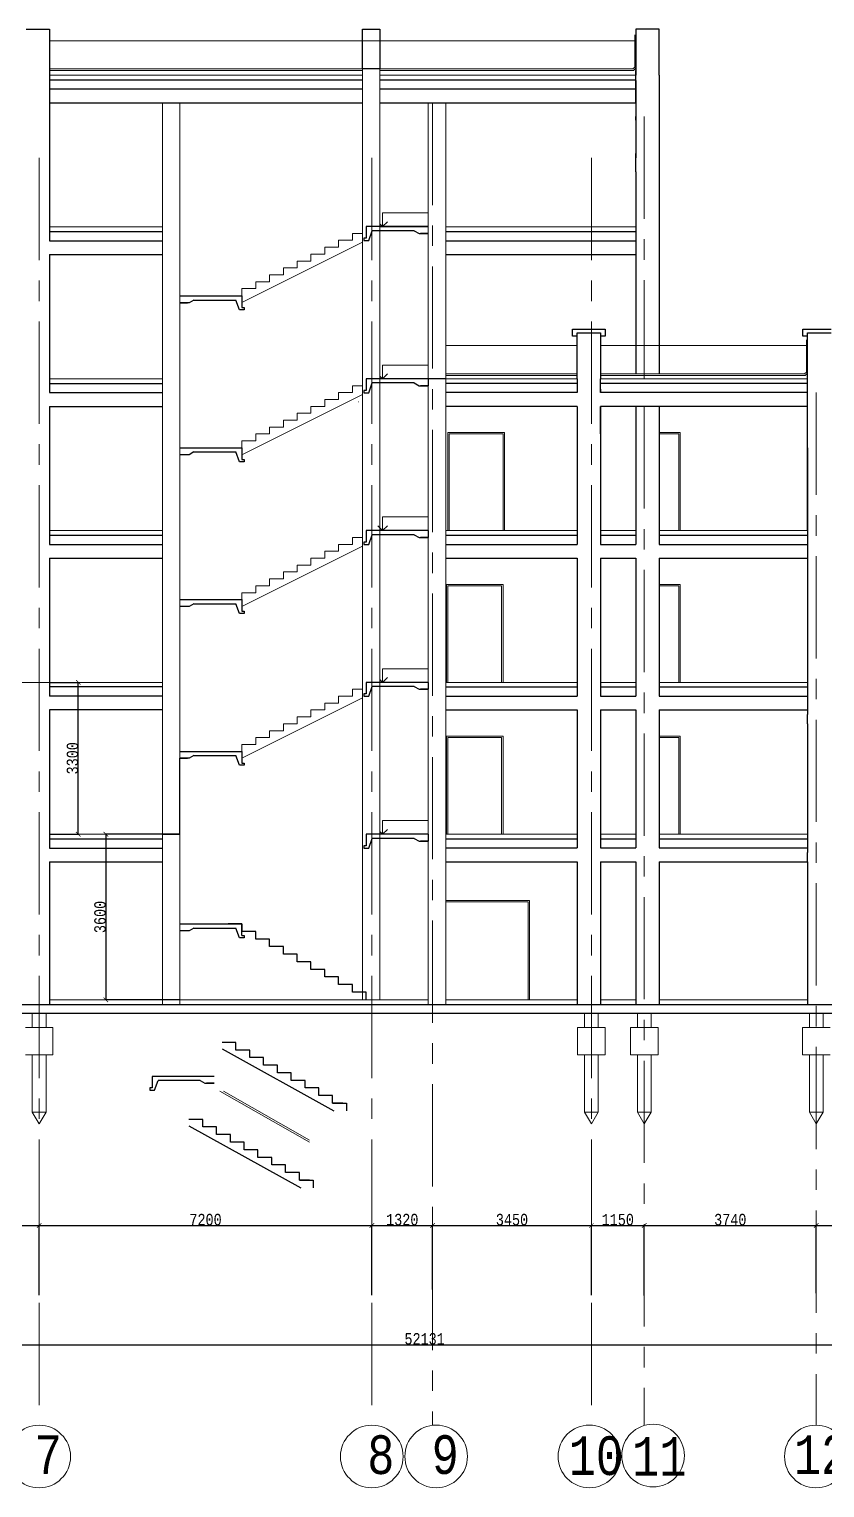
# Model space of a CAD drawing. Header units: millimetres. Extents: x -689206 to 4969298, y -1019800 to 703299.
# Drawn here: x 770119 to 787414, y -983929 to -952219 of the extents above; entities that cross this region are included whole.
import ezdxf

# ---------------------------------------------------------------- set-up
doc = ezdxf.new("R2010")
doc.units = ezdxf.units.MM
doc.linetypes.add('осеваяX2', pattern=[101.6, 63.5, -12.7, 12.7, -12.7])
doc.layers.add('РАЗМЕРЫ', color=7, linetype='Continuous', lineweight=9)
doc.layers.add('разрез1-1', color=7, linetype='Continuous')
doc.layers.add('сетка', color=104, linetype='Continuous')
doc.styles.add('Аннотативный', font='isocteur.ttf', dxfattribs={"width": 0.7, "height": 250})
doc.dimstyles.new('Аннотативный', dxfattribs={"dimscale": 0, "dimtxt": 250, "dimasz": 100, "dimexe": 1.25, "dimexo": 0.625, "dimtad": 1, "dimdec": 0, "dimtxsty": 'Аннотативный', "dimblk": 'ARCHTICK', "dimcen": 2.5, "dimadec": 0, "dimazin": 0, "dimtfac": 1, "dimtdec": 0, "dimtmove": 0, "dimatfit": 3, "dimfxl": 1, "dimarcsym": 0})

# ---------------------------------------------------------------- blocks, each defined once
blk = doc.blocks.new('_ArchTick')
at = {"color": 0, "linetype": 'ByBlock', "const_width": 0.15}
blk.add_lwpolyline([(-0.5, -0.5), (0.5, 0.5)], dxfattribs=at)
blk = doc.blocks.new('*D4469')
at = {"layer": 'Defpoints', "color": 0, "lineweight": 5, "ltscale": 35, "transparency": 16777216}
for p in [(765685, -978226), (770337, -978226), (770337, -979741)]:
    blk.add_point(p, dxfattribs=at)
at = {"layer": 'РАЗМЕРЫ', "color": 0, "lineweight": -2, "ltscale": 35, "transparency": 16777216}
for p, q in [((765685, -978225), (765685, -978224)), ((765685, -978226), (770337, -978226)), ((770337, -979740), (770337, -978224))]:
    blk.add_line(p, q, dxfattribs=at)
at = {"layer": 'РАЗМЕРЫ', "color": 0, "lineweight": -2, "ltscale": 35, "transparency": 16777216, "xscale": 100, "yscale": 100, "zscale": 100, "rotation": 180}
blk.add_blockref('_ArchTick', (765685, -978226), dxfattribs=at)
at = {"layer": 'РАЗМЕРЫ', "color": 0, "lineweight": -2, "ltscale": 35, "transparency": 16777216, "xscale": 100, "yscale": 100, "zscale": 100}
blk.add_blockref('_ArchTick', (770337, -978226), dxfattribs=at)
at = {"layer": 'РАЗМЕРЫ', "color": 0, "lineweight": 5, "ltscale": 35, "transparency": 16777216, "insert": (768011, -978100), "char_height": 250, "attachment_point": 5, "style": 'Аннотативный'}
blk.add_mtext('4690', dxfattribs=at)
blk = doc.blocks.new('*D4470')
at = {"layer": 'Defpoints', "color": 0, "lineweight": 5, "ltscale": 35, "transparency": 16777216}
for p in [(770337, -978226), (777569, -978226), (777569, -979741)]:
    blk.add_point(p, dxfattribs=at)
at = {"layer": 'РАЗМЕРЫ', "color": 0, "lineweight": -2, "ltscale": 35, "transparency": 16777216}
for p, q in [((770337, -978225), (770337, -978224)), ((770337, -978226), (777569, -978226)), ((777569, -979740), (777569, -978224))]:
    blk.add_line(p, q, dxfattribs=at)
at = {"layer": 'РАЗМЕРЫ', "color": 0, "lineweight": -2, "ltscale": 35, "transparency": 16777216, "xscale": 100, "yscale": 100, "zscale": 100, "rotation": 180}
blk.add_blockref('_ArchTick', (770337, -978226), dxfattribs=at)
at = {"layer": 'РАЗМЕРЫ', "color": 0, "lineweight": -2, "ltscale": 35, "transparency": 16777216, "xscale": 100, "yscale": 100, "zscale": 100}
blk.add_blockref('_ArchTick', (777569, -978226), dxfattribs=at)
at = {"layer": 'РАЗМЕРЫ', "color": 0, "lineweight": 5, "ltscale": 35, "transparency": 16777216, "insert": (773953, -978100), "char_height": 250, "attachment_point": 5, "style": 'Аннотативный'}
blk.add_mtext('7200', dxfattribs=at)
blk = doc.blocks.new('*D4471')
at = {"layer": 'Defpoints', "color": 0, "lineweight": 30, "ltscale": 35, "transparency": 16777216}
for p in [(777569, -978226), (778889, -978226), (778889, -979618)]:
    blk.add_point(p, dxfattribs=at)
at = {"layer": 'РАЗМЕРЫ', "color": 0, "lineweight": -2, "ltscale": 35, "transparency": 16777216}
for p, q in [((777569, -978226), (777569, -978227)), ((777569, -978226), (778889, -978226)), ((778889, -979617), (778889, -978224))]:
    blk.add_line(p, q, dxfattribs=at)
at = {"layer": 'РАЗМЕРЫ', "color": 0, "lineweight": -2, "ltscale": 35, "transparency": 16777216, "xscale": 100, "yscale": 100, "zscale": 100, "rotation": 180}
blk.add_blockref('_ArchTick', (777569, -978226), dxfattribs=at)
at = {"layer": 'РАЗМЕРЫ', "color": 0, "lineweight": -2, "ltscale": 35, "transparency": 16777216, "xscale": 100, "yscale": 100, "zscale": 100}
blk.add_blockref('_ArchTick', (778889, -978226), dxfattribs=at)
at = {"layer": 'РАЗМЕРЫ', "color": 0, "lineweight": 5, "ltscale": 35, "transparency": 16777216, "insert": (778229, -978100), "char_height": 250, "attachment_point": 5, "style": 'Аннотативный'}
blk.add_mtext('1320', dxfattribs=at)
blk = doc.blocks.new('*D4472')
at = {"layer": 'Defpoints', "color": 0, "lineweight": 5, "ltscale": 35, "transparency": 16777216}
for p in [(778889, -978226), (782339, -978226), (782339, -979741)]:
    blk.add_point(p, dxfattribs=at)
at = {"layer": 'РАЗМЕРЫ', "color": 0, "lineweight": -2, "ltscale": 35, "transparency": 16777216}
for p, q in [((778889, -978225), (778889, -978224)), ((778889, -978226), (782339, -978226)), ((782339, -979740), (782339, -978224))]:
    blk.add_line(p, q, dxfattribs=at)
at = {"layer": 'РАЗМЕРЫ', "color": 0, "lineweight": -2, "ltscale": 35, "transparency": 16777216, "xscale": 100, "yscale": 100, "zscale": 100, "rotation": 180}
blk.add_blockref('_ArchTick', (778889, -978226), dxfattribs=at)
at = {"layer": 'РАЗМЕРЫ', "color": 0, "lineweight": -2, "ltscale": 35, "transparency": 16777216, "xscale": 100, "yscale": 100, "zscale": 100}
blk.add_blockref('_ArchTick', (782339, -978226), dxfattribs=at)
at = {"layer": 'РАЗМЕРЫ', "color": 0, "lineweight": 5, "ltscale": 35, "transparency": 16777216, "insert": (780614, -978100), "char_height": 250, "attachment_point": 5, "style": 'Аннотативный'}
blk.add_mtext('3450', dxfattribs=at)
blk = doc.blocks.new('*D4473')
at = {"layer": 'Defpoints', "color": 0, "lineweight": 5, "ltscale": 35, "transparency": 16777216}
for p in [(782339, -978226), (783489, -978226), (783489, -979747)]:
    blk.add_point(p, dxfattribs=at)
at = {"layer": 'РАЗМЕРЫ', "color": 0, "lineweight": -2, "ltscale": 35, "transparency": 16777216}
for p, q in [((782339, -978225), (782339, -978224)), ((782339, -978226), (783489, -978226)), ((783489, -979746), (783489, -978224))]:
    blk.add_line(p, q, dxfattribs=at)
at = {"layer": 'РАЗМЕРЫ', "color": 0, "lineweight": -2, "ltscale": 35, "transparency": 16777216, "xscale": 100, "yscale": 100, "zscale": 100, "rotation": 180}
blk.add_blockref('_ArchTick', (782339, -978226), dxfattribs=at)
at = {"layer": 'РАЗМЕРЫ', "color": 0, "lineweight": -2, "ltscale": 35, "transparency": 16777216, "xscale": 100, "yscale": 100, "zscale": 100}
blk.add_blockref('_ArchTick', (783489, -978226), dxfattribs=at)
at = {"layer": 'РАЗМЕРЫ', "color": 0, "lineweight": 5, "ltscale": 35, "transparency": 16777216, "insert": (782914, -978100), "char_height": 250, "attachment_point": 5, "style": 'Аннотативный'}
blk.add_mtext('1150', dxfattribs=at)
blk = doc.blocks.new('*D4474')
at = {"layer": 'Defpoints', "color": 0, "lineweight": 5, "ltscale": 35, "transparency": 16777216}
for p in [(783489, -978226), (787229, -978226), (787229, -979698)]:
    blk.add_point(p, dxfattribs=at)
at = {"layer": 'РАЗМЕРЫ', "color": 0, "lineweight": -2, "ltscale": 35, "transparency": 16777216}
for p, q in [((783489, -978225), (783489, -978224)), ((783489, -978226), (787229, -978226)), ((787229, -979698), (787229, -978224))]:
    blk.add_line(p, q, dxfattribs=at)
at = {"layer": 'РАЗМЕРЫ', "color": 0, "lineweight": -2, "ltscale": 35, "transparency": 16777216, "xscale": 100, "yscale": 100, "zscale": 100, "rotation": 180}
blk.add_blockref('_ArchTick', (783489, -978226), dxfattribs=at)
at = {"layer": 'РАЗМЕРЫ', "color": 0, "lineweight": -2, "ltscale": 35, "transparency": 16777216, "xscale": 100, "yscale": 100, "zscale": 100}
blk.add_blockref('_ArchTick', (787229, -978226), dxfattribs=at)
at = {"layer": 'РАЗМЕРЫ', "color": 0, "lineweight": 5, "ltscale": 35, "transparency": 16777216, "insert": (785359, -978100), "char_height": 250, "attachment_point": 5, "style": 'Аннотативный'}
blk.add_mtext('3740', dxfattribs=at)
blk = doc.blocks.new('*D4475')
at = {"layer": 'Defpoints', "color": 0, "lineweight": 5, "ltscale": 35, "transparency": 16777216}
for p in [(787229, -978226), (790889, -978226), (790889, -979533)]:
    blk.add_point(p, dxfattribs=at)
at = {"layer": 'РАЗМЕРЫ', "color": 0, "lineweight": -2, "ltscale": 35, "transparency": 16777216}
for p, q in [((787229, -978225), (787229, -978224)), ((787229, -978226), (790889, -978226)), ((790889, -979532), (790889, -978224))]:
    blk.add_line(p, q, dxfattribs=at)
at = {"layer": 'РАЗМЕРЫ', "color": 0, "lineweight": -2, "ltscale": 35, "transparency": 16777216, "xscale": 100, "yscale": 100, "zscale": 100, "rotation": 180}
blk.add_blockref('_ArchTick', (787229, -978226), dxfattribs=at)
at = {"layer": 'РАЗМЕРЫ', "color": 0, "lineweight": -2, "ltscale": 35, "transparency": 16777216, "xscale": 100, "yscale": 100, "zscale": 100}
blk.add_blockref('_ArchTick', (790889, -978226), dxfattribs=at)
at = {"layer": 'РАЗМЕРЫ', "color": 0, "lineweight": 5, "ltscale": 35, "transparency": 16777216, "insert": (789059, -978100), "char_height": 250, "attachment_point": 5, "style": 'Аннотативный'}
blk.add_mtext('3660', dxfattribs=at)
blk = doc.blocks.new('*D4464')
at = {"layer": 'Defpoints', "color": 0, "lineweight": 5, "ltscale": 35, "transparency": 16777216}
for p in [(752650, -980056), (804781, -980056), (804781, -980818)]:
    blk.add_point(p, dxfattribs=at)
at = {"layer": 'РАЗМЕРЫ', "color": 0, "lineweight": -2, "ltscale": 35, "transparency": 16777216}
for p, q in [((752650, -980057), (752650, -980819)), ((804781, -980057), (804781, -980819)), ((752650, -980818), (804781, -980818))]:
    blk.add_line(p, q, dxfattribs=at)
at = {"layer": 'РАЗМЕРЫ', "color": 0, "lineweight": -2, "ltscale": 35, "transparency": 16777216, "xscale": 100, "yscale": 100, "zscale": 100, "rotation": 180}
blk.add_blockref('_ArchTick', (752650, -980818), dxfattribs=at)
at = {"layer": 'РАЗМЕРЫ', "color": 0, "lineweight": -2, "ltscale": 35, "transparency": 16777216, "xscale": 100, "yscale": 100, "zscale": 100}
blk.add_blockref('_ArchTick', (804781, -980818), dxfattribs=at)
at = {"layer": 'РАЗМЕРЫ', "color": 0, "lineweight": 5, "ltscale": 35, "transparency": 16777216, "insert": (778715, -980692), "char_height": 250, "attachment_point": 5, "style": 'Аннотативный'}
blk.add_mtext('52131', dxfattribs=at)
blk = doc.blocks.new('*D4715')
at = {"layer": 'Defpoints', "color": 0, "lineweight": 30, "ltscale": 35, "transparency": 16777216}
for p in [(773395, -969719), (771787, -973319), (773395, -973319)]:
    blk.add_point(p, dxfattribs=at)
at = {"layer": 'РАЗМЕРЫ', "color": 0, "lineweight": -2, "ltscale": 35, "transparency": 16777216}
for p, q in [((773394, -969719), (771786, -969719)), ((771787, -969719), (771787, -973319)), ((773394, -973319), (771786, -973319))]:
    blk.add_line(p, q, dxfattribs=at)
at = {"layer": 'РАЗМЕРЫ', "color": 0, "lineweight": -2, "ltscale": 35, "transparency": 16777216, "xscale": 100, "yscale": 100, "zscale": 100}
for p, rotation in [((771787, -969719), 90), ((771787, -973319), 270)]:
    blk.add_blockref('_ArchTick', p, dxfattribs=dict(at, rotation=rotation))
at = {"layer": 'РАЗМЕРЫ', "color": 0, "lineweight": 30, "ltscale": 35, "transparency": 16777216, "insert": (771661, -971519), "char_height": 250, "attachment_point": 5, "rotation": 90, "style": 'Аннотативный'}
blk.add_mtext('3600', dxfattribs=at)
blk = doc.blocks.new('*D4717')
at = {"layer": 'Defpoints', "color": 0, "lineweight": 30, "ltscale": 35, "transparency": 16777216}
for p in [(770559, -966419), (771187, -966419), (770559, -969719)]:
    blk.add_point(p, dxfattribs=at)
at = {"layer": 'РАЗМЕРЫ', "color": 0, "lineweight": -2, "ltscale": 35, "transparency": 16777216}
for p, q in [((770560, -966419), (771189, -966419)), ((771187, -969719), (771187, -966419)), ((770560, -969719), (771189, -969719))]:
    blk.add_line(p, q, dxfattribs=at)
at = {"layer": 'РАЗМЕРЫ', "color": 0, "lineweight": -2, "ltscale": 35, "transparency": 16777216, "xscale": 100, "yscale": 100, "zscale": 100}
for p, rotation in [((771187, -966419), 90), ((771187, -969719), 270)]:
    blk.add_blockref('_ArchTick', p, dxfattribs=dict(at, rotation=rotation))
at = {"layer": 'РАЗМЕРЫ', "color": 0, "lineweight": 30, "ltscale": 35, "transparency": 16777216, "insert": (771062, -968069), "char_height": 250, "attachment_point": 5, "rotation": 90, "style": 'Аннотативный'}
blk.add_mtext('3300', dxfattribs=at)

msp = doc.modelspace()

# ---------------------------------------------------------------- linework, layer by layer
at = {"layer": 'РАЗМЕРЫ', "lineweight": 30, "ltscale": 35}
for p, q in [((770051.9, -952219), (770559.2, -952219)), ((770559.2, -952219), (770559.2, -952368.2)), ((777365.9, -953084), (777365.9, -952219)), ((777365.9, -952219), (777743.4, -952219)), ((777743.4, -952219), (777743.4, -952987.8)), ((783816.5, -952219), (783306.5, -952219)), ((783306.5, -952219), (783306.5, -953219)), ((783816.5, -953219), (783816.5, -952219)), ((770559.2, -952368.2), (770559.2, -955019)), ((777365.9, -953084), (777365.9, -952999.3)), ((777743.4, -953084), (777365.9, -953084)), ((777743.4, -952987.8), (777743.4, -953084)), ((783306.5, -953219), (783306.5, -953119)), ((770559.2, -953319), (777365.9, -953319)), ((770559.2, -953519), (777365.9, -953519)), ((777743.4, -953319), (783306.5, -953319)), ((777743.4, -953519), (783306.5, -953519)), ((783306.5, -953819), (783306.5, -953219)), ((783306.5, -953332.3), (783306.5, -955019)), ((783816.5, -953219), (783816.5, -959097.2)), ((770559.2, -953819), (777365.9, -953819)), ((777743.4, -953819), (783306.5, -953819)), ((783306.5, -954194), (783306.5, -954119)), ((770559.2, -955019), (770559.2, -956819)), ((783306.5, -955319), (783306.5, -954919)), ((783306.5, -955319), (783306.5, -959097.2)), ((770559.2, -956619), (773014.7, -956619)), ((778794.7, -956509.4), (777653.8, -956509.4)), ((777743.4, -956509.4), (778794.7, -956509.4)), ((778794.7, -956659.4), (778626.7, -956659.4)), ((779174.7, -956619), (783306.5, -956619)), ((770559.2, -956819), (773014.7, -956819)), ((779174.7, -956819), (783306.5, -956819)), ((770559.2, -957119), (773014.7, -957119)), ((770559.2, -957119), (770559.2, -960119)), ((779174.7, -957119), (783306.5, -957119)), ((773394.7, -958019), (774535.6, -958019)), ((773394.7, -958169), (773560.5, -958169)), ((777364.9, -958019), (777365.9, -958019)), ((782029.2, -959819), (782029.2, -958819)), ((782029.2, -958819), (782539.2, -958819)), ((782539.2, -958819), (782539.2, -959819)), ((787039.2, -958819), (787549.2, -958819)), ((787039.2, -959819), (787039.2, -958819)), ((787039.2, -958819), (787549.2, -958819)), ((783306.5, -959097.2), (783306.5, -959712.2)), ((783816.5, -959097.2), (783816.5, -959712.2)), ((778794.7, -959819.5), (777653.8, -959819.5)), ((779174.7, -959819), (778794.7, -959819)), ((778794.7, -959819.5), (778794.7, -959969.5)), ((782029.2, -959819), (782029.2, -960119)), ((782539.2, -960119), (782539.2, -959819)), ((787039.2, -959819), (787039.2, -959719)), ((787039.2, -961019), (787039.2, -959819)), ((770559.2, -959919), (773014.7, -959919)), ((770559.2, -960119), (773014.7, -960119)), ((778794.7, -959969.5), (778626.7, -959969.5)), ((782029.2, -959919), (779174.7, -959919)), ((782029.2, -960119), (779174.7, -960119)), ((787039.2, -959919), (782539.2, -959919)), ((782539.2, -960044), (782539.2, -960119)), ((787039.2, -960119), (782539.2, -960119)), ((770559.2, -960419), (773014.7, -960419)), ((770559.2, -960419), (770559.2, -961019)), ((782029.2, -960419), (779174.7, -960419)), ((782029.2, -960419), (782029.2, -961019)), ((782539.2, -961019), (782539.2, -960419)), ((787039.2, -960419), (782539.2, -960419)), ((782539.2, -960419), (782539.2, -961019)), ((783306.5, -960419), (783306.5, -963419)), ((783816.5, -960419), (783816.5, -963419)), ((787039.2, -963119), (787039.2, -960419)), ((770559.2, -961019), (770559.2, -963419)), ((782029.2, -961019), (782029.2, -963419)), ((782539.2, -961019), (782539.2, -963419)), ((773394.7, -961319), (774535.6, -961319)), ((777365.9, -961319), (777364.9, -961319)), ((787039.2, -961319), (787039.2, -964119)), ((770559.2, -963219), (773014.7, -963219)), ((778794.7, -963119), (777653.8, -963119)), ((778794.7, -963269), (778626.7, -963269)), ((778794.7, -963119), (778794.7, -963269)), ((779174.7, -963219), (782029.2, -963219)), ((782539.2, -963219), (783306.5, -963219)), ((783816.5, -963219), (787039.2, -963219)), ((770559.2, -963419), (773014.7, -963419)), ((779174.7, -963419), (782029.2, -963419)), ((782539.2, -963419), (783306.5, -963419)), ((783816.5, -963419), (787039.2, -963419)), ((770559.2, -963719), (773014.7, -963719)), ((770559.2, -963719), (770559.2, -964119)), ((779174.7, -963719), (782029.2, -963719)), ((782029.2, -963719), (782029.2, -964119)), ((782539.2, -963719), (783306.5, -963719)), ((782539.2, -963719), (782539.2, -964119)), ((783306.5, -963719), (783306.5, -964119)), ((783816.5, -963719), (787039.2, -963719)), ((783816.5, -963719), (783816.5, -964119)), ((770559.2, -964119), (770559.2, -966719)), ((782029.2, -964119), (782029.2, -966719)), ((782539.2, -964119), (782539.2, -966719)), ((783306.5, -964119), (783306.5, -966719)), ((783816.5, -964119), (783816.5, -966719)), ((787039.2, -964119), (787039.2, -964319)), ((773394.7, -964619), (774535.6, -964619)), ((787039.2, -964319), (787039.2, -967119)), ((773014.7, -966519), (770559.2, -966519)), ((778794.7, -966419), (777653.8, -966419)), ((778794.7, -966419), (778794.7, -966569)), ((779174.7, -966519), (782029.2, -966519)), ((782539.2, -966519), (783306.5, -966519)), ((783816.5, -966519), (787039.2, -966519)), ((773014.7, -966719), (770559.2, -966719)), ((778794.7, -966569), (778626.7, -966569)), ((779174.7, -966719), (782029.2, -966719)), ((782539.2, -966719), (783306.5, -966719)), ((783816.5, -966719), (787039.2, -966719)), ((773014.7, -967019), (770559.2, -967019)), ((770559.2, -967019), (770559.2, -967119)), ((770559.2, -967119), (770559.2, -970019.8)), ((779174.7, -967019), (782029.2, -967019)), ((782029.2, -967019), (782029.2, -970019)), ((782029.2, -967019), (782029.2, -967119)), ((782539.2, -967019), (782539.2, -970019)), ((782539.2, -967019), (782539.2, -967119)), ((782539.2, -967019), (783306.5, -967019)), ((783306.5, -967019), (783306.5, -970019)), ((783306.5, -967019), (783306.5, -967119)), ((783816.5, -967019), (783816.5, -970019)), ((783816.5, -967019), (787039.2, -967019)), ((783816.5, -967019), (783816.5, -967119)), ((787039.2, -967319), (787039.2, -967119)), ((787039.2, -967319), (787039.2, -970119)), ((773394.7, -967919.5), (774535.6, -967919.5)), ((773394.7, -969719.5), (773394.7, -968069.5)), ((773394.7, -968069.5), (773562.7, -968069.5)), ((770559.2, -969819.8), (773014.7, -969819.8)), ((773014, -969719.5), (773394.7, -969719.5)), ((777443.4, -969720.6), (777443.4, -969885.6)), ((777443.4, -969720.6), (777443.4, -969885.6)), ((778793.4, -969720.6), (777652.5, -969720.6)), ((778793.4, -969870.6), (778625.4, -969870.6)), ((778793.4, -969720.6), (778793.4, -969870.6)), ((779174.7, -969819), (782029.2, -969819)), ((782539.2, -969819), (783306.5, -969819)), ((783816.5, -969819), (787039.2, -969819)), ((770559.2, -970019.8), (773014.7, -970019.8)), ((770559.2, -970319), (770559.2, -973319)), ((770559.2, -970319.8), (773014.7, -970319.8)), ((779174.7, -970019), (782029.2, -970019)), ((779174.7, -970319), (782029.2, -970319)), ((782029.2, -970319), (782029.2, -973319)), ((782539.2, -970019), (783306.5, -970019)), ((782539.2, -970319), (782539.2, -973319)), ((782539.2, -970319), (783306.5, -970319)), ((783306.5, -970319), (783306.5, -973319)), ((783816.5, -970019), (787039.2, -970019)), ((783816.5, -970319), (783816.5, -973319)), ((783816.5, -970319), (787039.2, -970319)), ((787039.2, -970319), (787039.2, -970119)), ((787039.2, -970319), (787039.2, -973319)), ((774744.7, -971669), (774444.7, -971669)), ((774744.7, -971669), (774444.7, -971669)), ((774744.7, -971834), (774744.7, -971669)), ((774744.7, -971669), (774744.7, -971819)), ((774744.7, -971834), (774744.7, -971669)), ((775044.7, -971834), (774744.7, -971834)), ((775044.7, -971999), (775044.7, -971834)), ((775344.7, -971999), (775044.7, -971999)), ((775344.7, -972164), (775344.7, -971999)), ((775644.7, -972164), (775344.7, -972164)), ((775644.7, -972329), (775644.7, -972164)), ((775944.7, -972329), (775644.7, -972329)), ((775944.7, -972494), (775944.7, -972329)), ((776244.7, -972494), (775944.7, -972494)), ((776244.7, -972659), (776244.7, -972494)), ((776544.7, -972659), (776244.7, -972659)), ((776544.7, -972824), (776544.7, -972659)), ((776844.7, -972824), (776544.7, -972824)), ((776844.7, -972989), (776844.7, -972824)), ((777144.7, -972989), (776844.7, -972989)), ((777144.7, -973154), (777144.7, -972989)), ((777444.7, -973154), (777144.7, -973154)), ((777444.7, -973319), (777444.7, -973154)), ((752849.8, -973419), (804580.3, -973419)), ((770559.2, -973319), (770559.2, -973419)), ((782029.2, -973319), (782029.2, -973419)), ((782539.2, -973319), (782539.2, -973419)), ((783306.5, -973319), (783306.5, -973419)), ((783816.5, -973319), (783816.5, -973419)), ((787039.2, -973319), (787039.2, -973419)), ((800351.4, -973619), (752339.8, -973619)), ((774311.7, -974383.8), (776744, -975731.1)), ((774614.8, -974246.1), (774314.8, -974246.1)), ((774614.8, -974411.1), (774614.8, -974246.1)), ((774914.8, -974411.1), (774614.8, -974411.1)), ((774914.8, -974576.1), (774914.8, -974411.1)), ((775214.8, -974576.1), (774914.8, -974576.1)), ((775214.8, -974741.1), (775214.8, -974576.1)), ((775514.8, -974741.1), (775214.8, -974741.1)), ((775514.8, -974906.1), (775514.8, -974741.1)), ((774140, -974983.9), (772999.1, -974983.9)), ((775814.8, -974906.1), (775514.8, -974906.1)), ((775814.8, -975071.1), (775814.8, -974906.1)), ((776114.8, -975071.1), (775814.8, -975071.1)), ((776114.8, -975236.1), (776114.8, -975071.1)), ((774140, -975133.9), (773972, -975133.9)), ((776414.8, -975236.1), (776114.8, -975236.1)), ((776414.8, -975401.1), (776414.8, -975236.1)), ((776714.8, -975401.1), (776414.8, -975401.1)), ((776714.8, -975566.1), (776714.8, -975401.1)), ((776936, -975566.1), (776714.8, -975566.1)), ((776714.8, -975566.1), (777014.8, -975566.1)), ((777014.8, -975566.1), (777014.8, -975731.1)), ((773892.6, -975919.5), (773592.6, -975919.5)), ((773892.6, -976084.5), (773892.6, -975919.5)), ((773589.6, -976057.2), (776021.8, -977404.5)), ((774192.6, -976084.5), (773892.6, -976084.5)), ((774192.6, -976249.5), (774192.6, -976084.5)), ((774492.6, -976249.5), (774192.6, -976249.5)), ((774492.6, -976414.5), (774492.6, -976249.5)), ((774792.6, -976414.5), (774492.6, -976414.5)), ((774792.6, -976579.5), (774792.6, -976414.5)), ((775092.6, -976579.5), (774792.6, -976579.5)), ((775092.6, -976744.5), (775092.6, -976579.5)), ((775392.6, -976744.5), (775092.6, -976744.5)), ((775392.6, -976909.5), (775392.6, -976744.5)), ((775692.6, -976909.5), (775392.6, -976909.5)), ((775692.6, -977074.5), (775692.6, -976909.5)), ((775992.6, -977074.5), (775692.6, -977074.5)), ((775992.6, -977239.5), (775992.6, -977074.5)), ((776213.9, -977239.5), (775992.6, -977239.5)), ((775992.6, -977239.5), (776292.6, -977239.5)), ((776292.6, -977239.5), (776292.6, -977404.5))]:
    msp.add_line(p, q, dxfattribs=at)
at = {"layer": 'РАЗМЕРЫ', "lineweight": 20, "ltscale": 35}
for p, q in [((777365.9, -953084), (777364.9, -972899.9)), ((777743.4, -953084), (777743.4, -973319)), ((773014.7, -953819), (773014.7, -961019)), ((773394.7, -953819), (773394.7, -973319)), ((778794.7, -953819), (778794.7, -973319)), ((779174.7, -953819), (779174.7, -961319)), ((773394.7, -959519), (773394.7, -955319)), ((777365.9, -955319), (777365.9, -973319)), ((773014.7, -961019), (773014.7, -973319)), ((779174.7, -961319), (779174.7, -973319)), ((773014.7, -973319), (773014.7, -973419)), ((773394.7, -973319), (773394.7, -973419)), ((778794.7, -973319), (778794.7, -973419)), ((779174.7, -973319), (779174.7, -973419))]:
    msp.add_line(p, q, dxfattribs=at)
at = {"layer": 'РАЗМЕРЫ', "lineweight": 9, "ltscale": 35}
for p, q in [((777365.9, -953219), (770559.2, -953219)), ((783306.5, -953219), (777743.4, -953219)), ((770559.2, -956519), (773014.7, -956519)), ((779174.7, -956519), (783306.5, -956519)), ((770559.2, -959819), (773014.7, -959819)), ((782029.2, -959819), (779174.7, -959819)), ((787039.2, -959819), (782539.2, -959819)), ((770559.2, -963119), (773014.7, -963119)), ((779174.7, -963119), (782029.2, -963119)), ((782539.2, -963119), (783306.5, -963119)), ((783816.5, -963119), (787039.2, -963119)), ((773014.7, -966419), (765907.2, -966419)), ((779174.7, -966419), (782029.2, -966419)), ((782539.2, -966419), (783306.5, -966419)), ((783816.5, -966419), (787039.2, -966419)), ((770559.2, -969719.5), (773014.7, -969719.5)), ((779174.7, -969719), (782029.2, -969719)), ((782539.2, -969719), (783306.5, -969719)), ((783816.5, -969719), (787039.2, -969719))]:
    msp.add_line(p, q, dxfattribs=at)
at = {"layer": 'РАЗМЕРЫ', "linetype": 'осеваяX2', "lineweight": 5, "ltscale": 35}
for p, q in [((778889.1, -953819), (778889.1, -982567.7)), ((783488.9, -954119), (783488.9, -959819)), ((770336.5, -955019), (770336.5, -982567.7)), ((777569.2, -955019), (777569.2, -982567.7)), ((782339.2, -955019), (782339.2, -982567.7)), ((787229.2, -960119), (787229.2, -982567.7)), ((783488.9, -960419), (783488.9, -982567.7))]:
    msp.add_line(p, q, dxfattribs=at)
at = {"layer": 'РАЗМЕРЫ', "lineweight": 15, "ltscale": 35}
for p, q in [((783306.5, -955319), (783306.5, -955019)), ((787039.2, -967019), (783816.5, -967019)), ((780994.2, -971159), (779174.7, -971159)), ((780964.2, -971189), (779174.7, -971189)), ((780964.2, -973319), (780964.2, -971189)), ((780994.2, -971189), (780994.2, -971159)), ((780994.2, -973319), (780994.2, -971189)), ((770559.2, -973319), (773014.7, -973319)), ((773394.7, -973319), (778794.7, -973319)), ((779174.7, -973319), (782029.2, -973319)), ((780964.2, -973319), (780994.2, -973319)), ((782539.2, -973319), (783306.5, -973319)), ((783816.5, -973319), (787039.2, -973319))]:
    msp.add_line(p, q, dxfattribs=at)
at = {"layer": 'РАЗМЕРЫ', "linetype": 'ByBlock', "lineweight": 30, "ltscale": 35}
for p, q in [((781929.2, -958819), (781929.2, -958744)), ((781929.2, -958744), (782539.2, -958744)), ((781929.2, -958894), (781929.2, -958819)), ((782029.2, -958894), (781929.2, -958894)), ((782539.2, -958744), (782639.2, -958744)), ((782639.2, -958894), (782539.2, -958894)), ((782639.2, -958744), (782639.2, -958894)), ((786939.2, -958819), (786939.2, -958744)), ((786939.2, -958744), (787549.2, -958744)), ((786939.2, -958894), (786939.2, -958819)), ((787039.2, -958894), (786939.2, -958894)), ((774744.7, -971921.7), (774744.7, -971669))]:
    msp.add_line(p, q, dxfattribs=at)
at = {"layer": 'РАЗМЕРЫ', "lineweight": 18, "ltscale": 35}
for p, q in [((780419.6, -960989), (779219.6, -960989)), ((779219.6, -960989), (779219.6, -963119)), ((780419.6, -961019), (779249.6, -961019)), ((779249.6, -961019), (779249.6, -963119)), ((780449.6, -960989), (780419.6, -960989)), ((780419.6, -961019), (780419.6, -963119)), ((780419.6, -963119), (780419.6, -961019)), ((780449.6, -963119), (780449.6, -960989)), ((784271.2, -960989), (783816.5, -960989)), ((783816.5, -961019), (784241.2, -961019)), ((784241.2, -961019), (784241.2, -963119)), ((784271.2, -960989), (784271.2, -963119)), ((784271.2, -960989), (784271.2, -963119)), ((784271.2, -963119), (784271.2, -960989)), ((780389.6, -964289), (779189.6, -964289)), ((779189.6, -964289), (779189.6, -966419)), ((780419.6, -964289), (780389.6, -964289)), ((780419.6, -966419), (780419.6, -964289)), ((784271.2, -964289), (783816.5, -964289)), ((784271.2, -964289), (784271.2, -966419)), ((784271.2, -964289), (784271.2, -966419)), ((784271.2, -966419), (784271.2, -964289)), ((780389.6, -964319), (779219.6, -964319)), ((779219.6, -964319), (779219.6, -966419)), ((780389.6, -964319), (780389.6, -966419)), ((780389.6, -966419), (780389.6, -964319)), ((783816.5, -964319), (784241.2, -964319)), ((784241.2, -964319), (784241.2, -966419)), ((780389.6, -967589), (779189.6, -967589)), ((779189.6, -967589), (779189.6, -969719)), ((780389.6, -967619), (779219.6, -967619)), ((779219.6, -967619), (779219.6, -969719)), ((780419.6, -967589), (780389.6, -967589)), ((780389.6, -967619), (780389.6, -969719)), ((780389.6, -969719), (780389.6, -967619)), ((780419.6, -969719), (780419.6, -967589)), ((784271.2, -967589), (783816.5, -967589)), ((783816.5, -967619), (784241.2, -967619)), ((784241.2, -967619), (784241.2, -969719)), ((784271.2, -967589), (784271.2, -969719)), ((784271.2, -967589), (784271.2, -969719)), ((784271.2, -969719), (784271.2, -967589)), ((770186.5, -973619), (770186.5, -973919)), ((770486.5, -973919), (770486.5, -973619)), ((782189.2, -973619), (782189.2, -973919)), ((782489.2, -973919), (782489.2, -973619)), ((783338.9, -973619), (783338.9, -973919)), ((783638.9, -973919), (783638.9, -973619)), ((787079.2, -973619), (787079.2, -973919)), ((787379.2, -973919), (787379.2, -973619)), ((770036.5, -973919), (770186.5, -973919)), ((770186.5, -973919), (770336.5, -973919)), ((770336.5, -973919), (770636.5, -973919)), ((770636.5, -973919), (770636.5, -974519)), ((782039.2, -974519), (782039.2, -973919)), ((782039.2, -973919), (782189.2, -973919)), ((782189.2, -973919), (782339.2, -973919)), ((782339.2, -973919), (782639.2, -973919)), ((782639.2, -973919), (782639.2, -974519)), ((783188.9, -974519), (783188.9, -973919)), ((783188.9, -973919), (783338.9, -973919)), ((783338.9, -973919), (783488.9, -973919)), ((783488.9, -973919), (783788.9, -973919)), ((783788.9, -973919), (783788.9, -974519)), ((786929.2, -974519), (786929.2, -973919)), ((786929.2, -973919), (787079.2, -973919)), ((787079.2, -973919), (787229.2, -973919)), ((787229.2, -973919), (787529.2, -973919)), ((770636.5, -974519), (770036.5, -974519)), ((770186.5, -975385.8), (770186.5, -974519)), ((770486.5, -974519), (770486.5, -975397.8)), ((782639.2, -974519), (782039.2, -974519)), ((782189.2, -975385.8), (782189.2, -974519)), ((782489.2, -974519), (782489.2, -975397.8)), ((783788.9, -974519), (783188.9, -974519)), ((783338.9, -975385.8), (783338.9, -974519)), ((783638.9, -974519), (783638.9, -975397.8)), ((787529.2, -974519), (786929.2, -974519)), ((787079.2, -975385.8), (787079.2, -974519)), ((787379.2, -974519), (787379.2, -975397.8)), ((770186.5, -975759.2), (770186.5, -975385.8)), ((770486.5, -975759.2), (770486.5, -975397.8)), ((782189.2, -975759.2), (782189.2, -975385.8)), ((782489.2, -975759.2), (782489.2, -975397.8)), ((783338.9, -975759.2), (783338.9, -975385.8)), ((783638.9, -975759.2), (783638.9, -975397.8)), ((787079.2, -975759.2), (787079.2, -975385.8)), ((787379.2, -975759.2), (787379.2, -975397.8)), ((770336.5, -976019), (770186.5, -975759.2)), ((770486.5, -975759.2), (770186.5, -975759.2)), ((770336.5, -976019), (770486.5, -975759.2)), ((782339.2, -976019), (782189.2, -975759.2)), ((782489.2, -975759.2), (782189.2, -975759.2)), ((782339.2, -976019), (782489.2, -975759.2)), ((783488.9, -976019), (783338.9, -975759.2)), ((783638.9, -975759.2), (783338.9, -975759.2)), ((783488.9, -976019), (783638.9, -975759.2)), ((787229.2, -976019), (787079.2, -975759.2)), ((787379.2, -975759.2), (787079.2, -975759.2)), ((787229.2, -976019), (787379.2, -975759.2))]:
    msp.add_line(p, q, dxfattribs=at)
at = {"layer": 'разрез1-1', "lineweight": 15}
for p, q in [((770559.2, -952469), (783281.8, -952469)), ((783281.8, -953044.2), (783281.8, -952344)), ((770559.2, -953119), (777365.9, -953119)), ((777743.4, -953119), (783256.5, -953119)), ((777144.7, -956809.4), (777144.7, -956659.4)), ((777144.7, -956659.4), (777365.9, -956659.4)), ((777991.9, -956509.4), (778011.8, -956509.4)), ((778622.1, -956509.4), (778602.2, -956509.4)), ((778602.2, -956509.4), (778642, -956509.4)), ((777365.9, -956848.8), (774744.7, -958159.4)), ((776544.7, -957109.4), (776544.7, -956959.4)), ((776544.7, -956959.4), (776844.7, -956959.4)), ((776844.7, -956959.4), (776844.7, -956809.4)), ((776844.7, -956809.4), (777144.7, -956809.4)), ((775944.7, -957409.4), (775944.7, -957259.4)), ((775944.7, -957259.4), (776244.7, -957259.4)), ((776244.7, -957259.4), (776244.7, -957109.4)), ((776244.7, -957109.4), (776544.7, -957109.4)), ((775344.7, -957709.4), (775344.7, -957559.4)), ((775344.7, -957559.4), (775644.7, -957559.4)), ((775644.7, -957559.4), (775644.7, -957409.4)), ((775644.7, -957409.4), (775944.7, -957409.4)), ((774744.7, -958009.4), (774744.7, -957859.4)), ((774744.7, -957859.4), (775044.7, -957859.4)), ((775044.7, -957859.4), (775044.7, -957709.4)), ((775044.7, -957709.4), (775344.7, -957709.4)), ((779174.7, -959097.2), (782029.2, -959097.2)), ((782539.2, -959097.2), (783816.5, -959097.2)), ((783816.5, -959097.2), (787014.5, -959097.2)), ((787014.5, -959672.5), (787014.5, -958972.2)), ((777991.9, -959819), (778011.8, -959819)), ((778622.1, -959819), (778602.2, -959819)), ((778602.2, -959819), (778642, -959819)), ((784759.4, -959747.2), (786989.2, -959747.2)), ((777365.9, -960158.9), (774744.7, -961469.5)), ((776844.7, -960269.5), (776844.7, -960119.5)), ((776844.7, -960119.5), (777144.7, -960119.5)), ((777144.7, -960119.5), (777144.7, -959969.5)), ((777144.7, -959969.5), (777365.9, -959969.5)), ((776244.7, -960569.5), (776244.7, -960419.5)), ((776244.7, -960419.5), (776544.7, -960419.5)), ((776544.7, -960419.5), (776544.7, -960269.5)), ((776544.7, -960269.5), (776844.7, -960269.5)), ((777273.6, -960319), (777274.7, -960319)), ((777364.9, -960319), (777365.9, -960319)), ((775644.7, -960869.5), (775644.7, -960719.5)), ((775644.7, -960719.5), (775944.7, -960719.5)), ((775944.7, -960719.5), (775944.7, -960569.5)), ((775944.7, -960569.5), (776244.7, -960569.5)), ((775044.7, -961169.5), (775044.7, -961019.5)), ((775044.7, -961019.5), (775344.7, -961019.5)), ((775344.7, -961019.5), (775344.7, -960869.5)), ((775344.7, -960869.5), (775644.7, -960869.5)), ((774744.7, -961319.5), (774744.7, -961169.5)), ((774744.7, -961169.5), (775044.7, -961169.5)), ((777144.7, -963419.5), (777144.7, -963269.5)), ((777144.7, -963269.5), (777365.9, -963269.5)), ((777991.9, -963119), (778011.8, -963119)), ((778622.1, -963119), (778602.2, -963119)), ((778602.2, -963119), (778642, -963119)), ((777365.9, -963458.9), (774744.7, -964769.5)), ((776544.7, -963719.5), (776544.7, -963569.5)), ((776544.7, -963569.5), (776844.7, -963569.5)), ((776844.7, -963569.5), (776844.7, -963419.5)), ((776844.7, -963419.5), (777144.7, -963419.5)), ((775944.7, -964019.5), (775944.7, -963869.5)), ((775944.7, -963869.5), (776244.7, -963869.5)), ((776244.7, -963869.5), (776244.7, -963719.5)), ((776244.7, -963719.5), (776544.7, -963719.5)), ((775344.7, -964319.5), (775344.7, -964169.5)), ((775344.7, -964169.5), (775644.7, -964169.5)), ((775644.7, -964169.5), (775644.7, -964019.5)), ((775644.7, -964019.5), (775944.7, -964019.5)), ((774744.7, -964619.5), (774744.7, -964469.5)), ((774744.7, -964469.5), (775044.7, -964469.5)), ((775044.7, -964469.5), (775044.7, -964319.5)), ((775044.7, -964319.5), (775344.7, -964319.5)), ((777991.9, -966419), (778011.8, -966419)), ((778622.1, -966419), (778602.2, -966419)), ((778602.2, -966419), (778642, -966419)), ((777365.9, -966758.4), (774744.7, -968069)), ((776844.7, -966869), (776844.7, -966719)), ((776844.7, -966719), (777144.7, -966719)), ((777144.7, -966719), (777144.7, -966569)), ((777144.7, -966569), (777365.9, -966569)), ((776244.7, -967169), (776244.7, -967019)), ((776244.7, -967019), (776544.7, -967019)), ((776544.7, -967019), (776544.7, -966869)), ((776544.7, -966869), (776844.7, -966869)), ((775344.7, -967619), (775344.7, -967469)), ((775344.7, -967469), (775644.7, -967469)), ((775644.7, -967469), (775644.7, -967319)), ((775644.7, -967319), (775944.7, -967319)), ((775944.7, -967319), (775944.7, -967169)), ((775944.7, -967169), (776244.7, -967169)), ((774744.7, -967919), (774744.7, -967769)), ((774744.7, -967769), (775044.7, -967769)), ((775044.7, -967769), (775044.7, -967619)), ((775044.7, -967619), (775344.7, -967619)), ((778794.7, -973319), (777444.7, -973319)), ((776213.9, -976418), (774262.6, -975304.5)), ((776213.9, -976373.8), (774342.6, -975304.5))]:
    msp.add_line(p, q, dxfattribs=at)
at = {"layer": 'разрез1-1', "lineweight": 5}
for p, q in [((777802.1, -956509.4), (777802.1, -956211.6)), ((777802.1, -956211.6), (778794.7, -956211.6)), ((777802.1, -959819), (777802.1, -959521.2)), ((777802.1, -959521.2), (778794.7, -959521.2)), ((777802.1, -959819.5), (777802.1, -959521.7)), ((777802.1, -959521.7), (778794.7, -959521.7)), ((777802.1, -963119), (777802.1, -962821.2)), ((777802.1, -962821.2), (778794.7, -962821.2)), ((777802.1, -963119), (777802.1, -962821.2)), ((777802.1, -962821.2), (778794.7, -962821.2)), ((777802.1, -966419), (777802.1, -966121.2)), ((777802.1, -966121.2), (778794.7, -966121.2)), ((777802.1, -966419), (777802.1, -966121.2)), ((777802.1, -966121.2), (778794.7, -966121.2)), ((777800.8, -969720.6), (777800.8, -969422.8)), ((777800.8, -969422.8), (778793.4, -969422.8))]:
    msp.add_line(p, q, dxfattribs=at)
at = {"layer": 'разрез1-1', "lineweight": 30}
for p, q in [((777444.7, -956509.4), (777444.7, -956762.1)), ((778156, -956509.4), (777446.9, -956509.4)), ((777500.8, -956812.1), (777578.1, -956599.4)), ((778490.7, -956599.4), (777578.1, -956599.4)), ((777802.1, -956509.4), (777743.4, -956450.7)), ((778794.7, -956509.4), (777743.4, -956509.4)), ((778156.6, -956509.4), (777743.4, -956509.4)), ((778490.7, -956599.4), (777743.4, -956599.4)), ((777802.1, -956509.4), (777907.4, -956404.1)), ((778490.7, -956599.4), (778594.7, -956659.4)), ((778490.7, -956599.4), (778594.7, -956659.4)), ((778490.7, -956599.4), (778594.7, -956659.4)), ((778490.7, -956599.4), (778594.7, -956659.4)), ((778594.7, -956659.4), (778794.7, -956659.4)), ((778594.7, -956659.4), (778794.7, -956659.4)), ((777444.7, -956762.1), (777394.7, -956762.1)), ((777394.7, -956762.1), (777394.7, -956812.1)), ((777394.7, -956812.1), (777500.8, -956812.1)), ((773594.7, -958169), (773394.7, -958169)), ((773698.6, -958109), (773594.7, -958169)), ((773698.6, -958109), (774611.3, -958109)), ((774033.4, -958019), (774742.5, -958019)), ((774688.5, -958321.7), (774611.3, -958109)), ((774744.7, -958019), (774744.7, -958271.7)), ((774744.7, -958271.7), (774794.7, -958271.7)), ((774794.7, -958271.7), (774794.7, -958321.7)), ((774794.7, -958321.7), (774688.5, -958321.7)), ((777444.7, -959819.5), (777444.7, -960072.2)), ((778156, -959819.5), (777446.9, -959819.5)), ((777802.1, -959819), (777743.4, -959760.2)), ((777802.1, -959819.5), (777743.4, -959760.8)), ((778794.7, -959819), (777743.4, -959819)), ((778156.6, -959819), (777743.4, -959819)), ((778794.7, -959819.5), (777743.4, -959819.5)), ((778156.6, -959819.5), (777743.4, -959819.5)), ((777802.1, -959819), (777907.4, -959713.7)), ((777802.1, -959819.5), (777907.4, -959714.2)), ((777444.7, -960072.2), (777394.7, -960072.2)), ((777394.7, -960072.2), (777394.7, -960122.2)), ((777394.7, -960122.2), (777500.8, -960122.2)), ((777500.8, -960122.2), (777578.1, -959909.5)), ((778490.7, -959909.5), (777578.1, -959909.5)), ((778490.7, -959909), (777743.4, -959909)), ((778490.7, -959909.5), (777743.4, -959909.5)), ((778490.7, -959909), (778594.7, -959969)), ((778490.7, -959909.5), (778594.7, -959969.5)), ((778490.7, -959909.5), (778594.7, -959969.5)), ((778594.7, -959969), (778794.7, -959969)), ((778594.7, -959969.5), (778794.7, -959969.5)), ((778594.7, -959969.5), (778794.7, -959969.5)), ((773698.6, -961409), (773594.7, -961469)), ((773698.6, -961409), (774611.3, -961409)), ((774033.4, -961319), (774742.5, -961319)), ((774688.5, -961621.7), (774611.3, -961409)), ((774744.7, -961319), (774744.7, -961571.7)), ((773594.7, -961469), (773394.7, -961469)), ((774794.7, -961621.7), (774688.5, -961621.7)), ((774744.7, -961571.7), (774794.7, -961571.7)), ((774794.7, -961571.7), (774794.7, -961621.7)), ((777802.1, -963119), (777696.8, -963013.7)), ((777802.1, -963119), (777907.4, -963013.7)), ((777802.1, -963119), (777907.4, -963013.7)), ((777444.7, -963119), (777444.7, -963371.7)), ((778156, -963119), (777446.9, -963119)), ((777500.8, -963421.7), (777578.1, -963209)), ((778490.7, -963209), (777578.1, -963209)), ((778794.7, -963119), (777743.4, -963119)), ((778156.6, -963119), (777743.4, -963119)), ((778794.7, -963119), (777743.4, -963119)), ((778156.6, -963119), (777743.4, -963119)), ((778794.7, -963119.5), (777743.4, -963119.5)), ((778490.7, -963209), (777743.4, -963209)), ((778490.7, -963209), (777743.4, -963209)), ((778490.7, -963209.5), (777743.4, -963209.5)), ((778490.7, -963209), (778594.7, -963269)), ((778490.7, -963209), (778594.7, -963269)), ((778490.7, -963209), (778594.7, -963269)), ((778490.7, -963209.5), (778594.7, -963269.5)), ((778594.7, -963269), (778794.7, -963269)), ((778594.7, -963269), (778794.7, -963269)), ((778594.7, -963269), (778794.7, -963269)), ((778594.7, -963269.5), (778794.7, -963269.5)), ((777444.7, -963371.7), (777394.7, -963371.7)), ((777394.7, -963371.7), (777394.7, -963421.7)), ((777394.7, -963421.7), (777500.8, -963421.7)), ((774033.4, -964619), (774742.5, -964619)), ((774744.7, -964619), (774744.7, -964871.7)), ((773594.7, -964769), (773394.7, -964769)), ((773698.6, -964709), (773594.7, -964769)), ((773698.6, -964709), (774611.3, -964709)), ((774688.5, -964921.7), (774611.3, -964709)), ((774794.7, -964921.7), (774688.5, -964921.7)), ((774744.7, -964871.7), (774794.7, -964871.7)), ((774794.7, -964871.7), (774794.7, -964921.7)), ((777444.7, -966419), (777444.7, -966671.7)), ((778156, -966419), (777446.9, -966419)), ((777500.8, -966721.7), (777578.1, -966509)), ((778490.7, -966509), (777578.1, -966509)), ((777802.1, -966419), (777743.4, -966360.2)), ((777802.1, -966419), (777743.4, -966360.2)), ((778794.7, -966419), (777743.4, -966419)), ((778156.6, -966419), (777743.4, -966419)), ((778794.7, -966419), (777743.4, -966419)), ((778156.6, -966419), (777743.4, -966419)), ((778490.7, -966509), (777743.4, -966509)), ((778490.7, -966509), (777743.4, -966509)), ((777802.1, -966419), (777907.4, -966313.7)), ((777802.1, -966419), (777907.4, -966313.7)), ((778490.7, -966509), (778594.7, -966569)), ((778490.7, -966509), (778594.7, -966569)), ((778490.7, -966509), (778594.7, -966569)), ((777444.7, -966671.7), (777394.7, -966671.7)), ((777394.7, -966671.7), (777394.7, -966721.7)), ((777394.7, -966721.7), (777500.8, -966721.7)), ((778594.7, -966569), (778794.7, -966569)), ((778594.7, -966569), (778794.7, -966569)), ((778594.7, -966569), (778794.7, -966569)), ((773594.7, -968069.5), (773394.7, -968069.5)), ((773698.6, -968009.5), (773594.7, -968069.5)), ((773698.6, -968009.5), (774611.3, -968009.5)), ((774033.4, -967919.5), (774742.5, -967919.5)), ((774688.5, -968222.2), (774611.3, -968009.5)), ((774744.7, -967919.5), (774744.7, -968172.2)), ((774794.7, -968222.2), (774688.5, -968222.2)), ((774744.7, -968172.2), (774794.7, -968172.2)), ((774794.7, -968172.2), (774794.7, -968222.2)), ((777800.8, -969720.6), (777742.1, -969661.9)), ((777800.8, -969720.6), (777906.1, -969615.3)), ((777443.4, -969973.4), (777393.4, -969973.4)), ((777393.4, -969973.4), (777393.4, -970023.4)), ((777443.4, -969720.6), (777443.4, -969973.4)), ((778154.7, -969720.6), (777443.4, -969720.6)), ((777499.6, -970023.4), (777576.8, -969810.6)), ((778489.5, -969810.6), (777576.8, -969810.6)), ((778793.4, -969720.6), (777742.1, -969720.6)), ((778793.4, -969720.6), (777742.1, -969720.6)), ((778155.4, -969720.6), (777742.1, -969720.6)), ((778489.5, -969810.6), (777742.1, -969810.6)), ((778489.5, -969810.6), (777742.1, -969810.6)), ((778489.5, -969810.6), (778593.4, -969870.6)), ((778489.5, -969810.6), (778593.4, -969870.6)), ((778489.5, -969810.6), (778593.4, -969870.6)), ((778593.4, -969870.6), (778793.4, -969870.6)), ((778593.4, -969870.6), (778793.4, -969870.6)), ((778593.4, -969870.6), (778793.4, -969870.6)), ((777393.4, -970023.4), (777499.6, -970023.4)), ((773394.7, -971669), (774744.7, -971669)), ((773594.7, -971819), (773394.7, -971819)), ((773698.6, -971759), (773594.7, -971819)), ((773698.6, -971759), (774611.3, -971759)), ((774688.5, -971971.7), (774611.3, -971759)), ((774794.7, -971971.7), (774688.5, -971971.7)), ((774794.7, -971971.7), (774688.5, -971971.7)), ((774744.7, -971921.7), (774794.7, -971921.7)), ((774744.7, -971921.7), (774794.7, -971921.7)), ((774794.7, -971921.7), (774794.7, -971971.7)), ((774794.7, -971921.7), (774794.7, -971971.7)), ((772790, -974983.9), (772790, -975236.6)), ((773501.3, -974983.9), (772792.2, -974983.9)), ((772846.2, -975286.6), (772923.4, -975073.9)), ((773836.1, -975073.9), (772923.4, -975073.9)), ((773836.1, -975073.9), (773940, -975133.9)), ((772790, -975236.6), (772740, -975236.6)), ((772740, -975236.6), (772740, -975286.6)), ((772740, -975286.6), (772846.2, -975286.6)), ((773940, -975133.9), (774140, -975133.9))]:
    msp.add_line(p, q, dxfattribs=at)
at = {"layer": 'разрез1-1', "lineweight": 15}
for points in [[(777365.9, -953084), (770559.2, -953084)], [(777365.9, -953119), (770559.2, -953119)], [(783281.8, -953044.2), (783242, -953084), (777743.4, -953084)], [(783306.5, -953069), (783256.5, -953119), (777743.4, -953119)], [(777752.6, -959769.5), (777743.4, -959769.5)], [(777852.1, -959769.5), (777851.6, -959769.5)], [(777887.1, -959734.5), (777886.6, -959734.5)], [(782029.2, -959712.2), (779174.7, -959712.2)], [(782029.2, -959747.2), (779174.7, -959747.2)], [(787014.5, -959672.5), (786974.7, -959712.2), (782539.2, -959712.2)], [(787039.2, -959697.2), (786989.2, -959747.2), (782539.2, -959747.2)], [(777365.9, -960934), (777364.9, -960934)], [(777365.9, -960969), (777364.9, -960969)]]:
    msp.add_lwpolyline(points, dxfattribs=at)
at = {"layer": 'сетка', "color": 0, "lineweight": 5}
for centre in [(770336.7, -983248.4), (777567.2, -983248.4), (778966, -983246.9), (782297.2, -983247.1), (783681.2, -983227.6), (787219.5, -983248.3)]:
    msp.add_circle(centre, 680.7, dxfattribs=at)

# ---------------------------------------------------------------- texts
at = {"layer": 'РАЗМЕРЫ', "lineweight": 5, "ltscale": 35, "width": 7009.377, "attachment_point": 1, "style": 'Аннотативный'}
for s, insert, char_height in [('7', (770237.8, -982787.4), 841.3), ('8', (777468.3, -982787.4), 841.3), ('9', (778867.1, -982785.9), 841.3), ('10', (781847.6, -982808.7), 841.28), ('11', (783226.8, -982825.8), 841.28), ('12', (786742.3, -982787.3), 841.28)]:
    msp.add_mtext(s, dxfattribs=dict(at, insert=insert, char_height=char_height))

# ---------------------------------------------------------------- dimensions: what is measured, and where the dimension line sits
at = {"layer": 'РАЗМЕРЫ', "lineweight": 30, "ltscale": 35}
for base, p1, p2, picture, middle in [((771187.4018, -966418.9748), (770559.1608, -969719.4721), (770559.1608, -966418.9748), '*D4717', (771061.7768, -968069.2234)), ((771786.9167, -973318.9747), (773394.6725, -969719.4721), (773394.6725, -973318.9747), '*D4715', (771661.2917, -971519.2234))]:
    dim = msp.add_linear_dim(base=base, p1=p1, p2=p2, angle=90, dimstyle='Аннотативный', dxfattribs=at)
    dim.commit()
    dim.dimension.update_dxf_attribs({"geometry": picture, "text_midpoint": middle})
at = {"layer": 'РАЗМЕРЫ', "lineweight": 5, "ltscale": 35}
for base, p1, p2, text, picture, middle in [((770336.5, -978225.7), (765685.2, -978225.7), (770336.5, -979740.8), '4690', '*D4469', (768010.9, -978100)), ((777569.2, -978225.7), (770336.5, -978225.7), (777569.2, -979740.8), '7200', '*D4470', (773952.8, -978100))]:
    dim = msp.add_linear_dim(base=base, p1=p1, p2=p2, text=text, dimstyle='Аннотативный', dxfattribs=at)
    dim.commit()
    dim.dimension.update_dxf_attribs({"geometry": picture, "text_midpoint": middle})
for base, p1, p2, picture, middle in [((778889.1, -978225.7), (777569.2, -978225.7), (778889.1, -979617.7), '*D4471', (778229.1, -978100)), ((782339.2, -978225.7), (778889.1, -978225.7), (782339.2, -979740.8), '*D4472', (780614.1, -978100)), ((783488.9, -978225.7), (782339.2, -978225.7), (783488.9, -979746.7), '*D4473', (782914, -978100)), ((787229.2, -978225.7), (783488.9, -978225.7), (787229.2, -979698.3), '*D4474', (785359.1, -978100)), ((790889.1, -978225.7), (787229.2, -978225.7), (790889.1, -979533.1), '*D4475', (789059.2, -978100))]:
    dim = msp.add_linear_dim(base=base, p1=p1, p2=p2, dimstyle='Аннотативный', dxfattribs=at)
    dim.commit()
    dim.dimension.update_dxf_attribs({"geometry": picture, "text_midpoint": middle})
dim = msp.add_linear_dim(base=(804780.6, -980817.7), p1=(752649.8, -980056.4), p2=(804780.6, -980056.4), dimstyle='Аннотативный', dxfattribs=at)
dim.commit()
dim.dimension.update_dxf_attribs({"geometry": '*D4464', "text_midpoint": (778715.2, -980817.7), "dimtype": 160})

doc.saveas('drawing.dxf')
